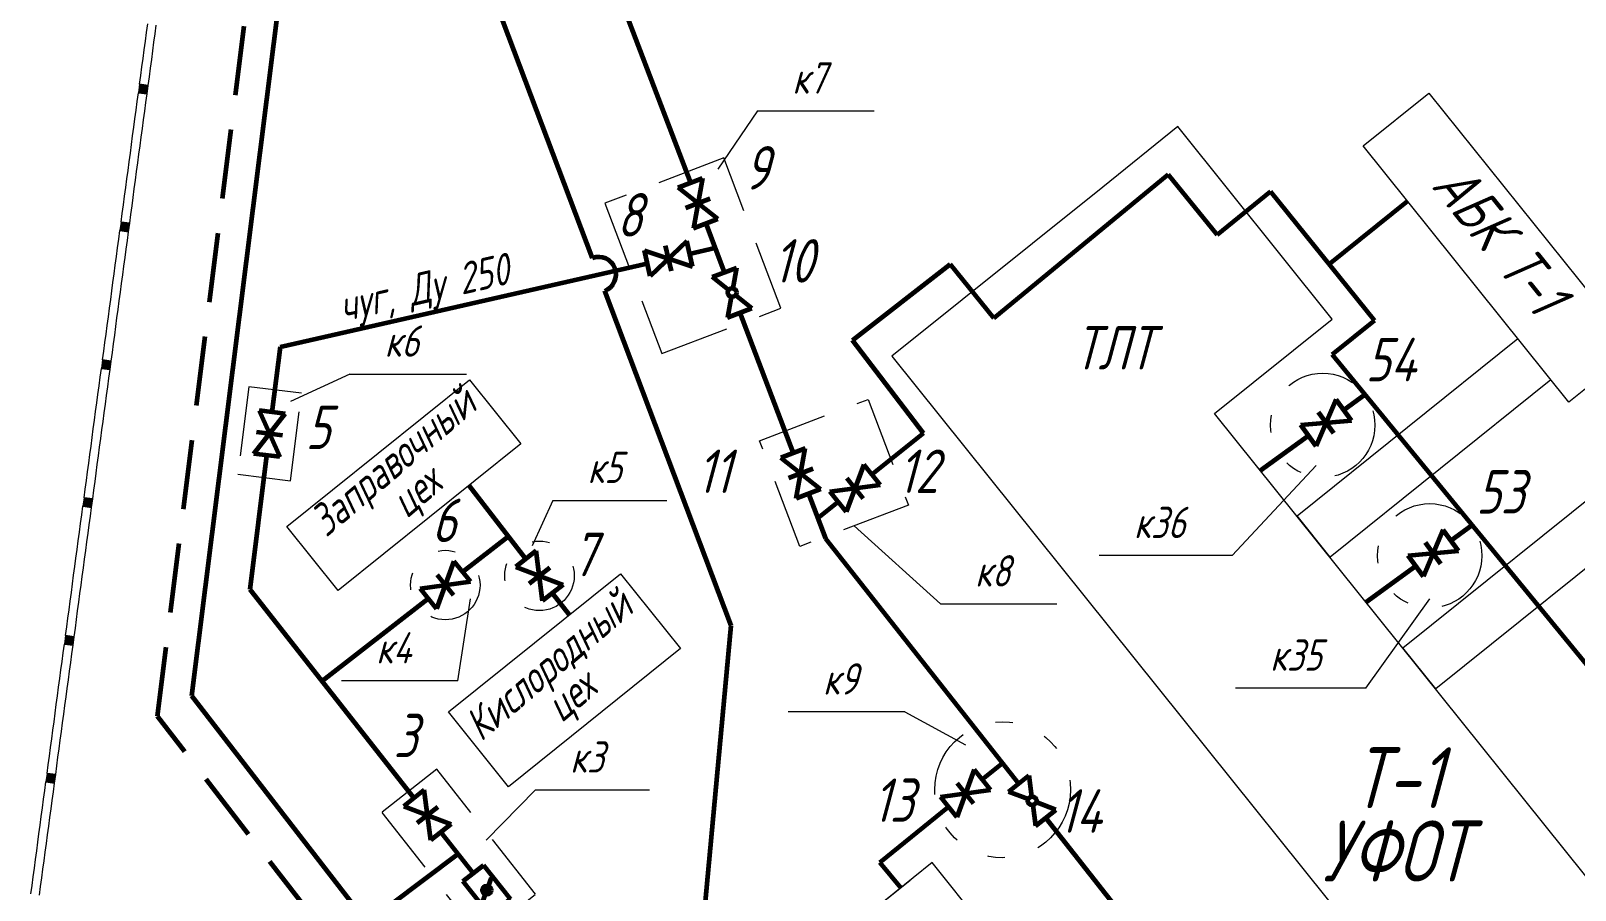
# Model space of a CAD drawing. Header units: millimetres. Extents: x 0 to 841, y 0 to 594.
# Drawn here: x 112.6 to 201.5, y 318 to 367.4 of the extents above; entities that cross this region are included whole.
import ezdxf

# ---------------------------------------------------------------- set-up
doc = ezdxf.new("R2010")
doc.units = ezdxf.units.MM
for name, pattern in [('K5LT32769', [0]), ('K5LT_BASIC', [0]), ('K5LT_CHAIN_LINE_WITH_2_POINTS', [12, 4, -2, 1, -2, 1, -2]), ('K5LT_DASHED', [6, 4, -2]), ('K5LT_DASHED_REINFORCED', [6, 4, -2]), ('K5LT_THIN', [0])]:
    doc.linetypes.add(name, pattern=pattern)
doc.styles.add('KTEXTSTYLE', font='GOST_AU.SHX', dxfattribs={"width": 0.96, "height": 5})

# ---------------------------------------------------------------- blocks, each defined once
blk = doc.blocks.new('T6')
at = {"color": 7, "char_height": 3.5, "attachment_point": 1, "style": 'KTEXTSTYLE'}
for s, insert in [('\\H5.0;\\W1.000;\\Q15;\\Q15;\\W0.965;\\H3.50; Т-1', (186.938, 326.237)), ('\\H5.0;\\W1.000;\\Q15;\\Q15;\\W0.965;\\H3.50;УФОТ', (186.938, 322.017))]:
    blk.add_mtext(s, dxfattribs=dict(at, insert=insert))
blk = doc.blocks.new('T16')
at = {"color": 7, "char_height": 1.8, "attachment_point": 1, "rotation": 40.38994, "style": 'KTEXTSTYLE'}
for s, insert in [('\\H5.0;\\W1.000;\\Q15;\\Q15;\\W0.965;\\H1.80;Кислородный ', (137.34, 327.893)), ('\\H5.0;\\W1.000;\\Q15;\\Q15;\\W0.965;\\H1.80;цех', (141.974, 328.987))]:
    blk.add_mtext(s, dxfattribs=dict(at, insert=insert))
blk = doc.blocks.new('T17')
at = {"color": 7, "char_height": 1.8, "attachment_point": 1, "rotation": 40.38994, "style": 'KTEXTSTYLE'}
for s, insert in [('\\H5.0;\\W1.000;\\Q15;\\Q15;\\W0.965;\\H1.80;Заправочный ', (128.422, 339.643)), ('\\H5.0;\\W1.000;\\Q15;\\Q15;\\W0.965;\\H1.80;цех', (133.057, 340.736))]:
    blk.add_mtext(s, dxfattribs=dict(at, insert=insert))
blk = doc.blocks.new('U33')
for points in [[(119.279, 363.82), (119.346, 364.316), (118.85, 364.382), (118.784, 363.887)], [(118.214, 355.891), (118.281, 356.387), (117.785, 356.453), (117.719, 355.958)], [(117.149, 347.962), (117.216, 348.458), (116.72, 348.525), (116.654, 348.029)], [(116.084, 340.034), (116.151, 340.529), (115.656, 340.596), (115.589, 340.1)], [(115.02, 332.105), (115.086, 332.6), (114.591, 332.667), (114.524, 332.171)], [(113.955, 324.176), (114.021, 324.672), (113.526, 324.738), (113.459, 324.243)]]:
    blk.add_hatch(color=7).paths.add_polyline_path(points)
at = {"color": 7, "linetype": 'K5LT32769', "lineweight": 18}
for p, q in [((119.183, 366.86), (119.25, 367.355)), ((119.25, 367.355), (119.316, 367.851)), ((119.679, 366.793), (119.745, 367.289)), ((119.745, 367.289), (119.812, 367.784)), ((119.05, 365.869), (119.117, 366.364)), ((119.117, 366.364), (119.183, 366.86)), ((119.546, 365.802), (119.612, 366.298)), ((119.612, 366.298), (119.679, 366.793)), ((118.917, 364.878), (118.983, 365.373)), ((118.983, 365.373), (119.05, 365.869)), ((119.412, 364.811), (119.479, 365.307)), ((119.479, 365.307), (119.546, 365.802)), ((118.85, 364.382), (118.917, 364.878)), ((119.346, 364.316), (119.412, 364.811)), ((118.717, 363.391), (118.784, 363.887)), ((118.85, 364.382), (118.784, 363.887)), ((118.784, 363.887), (119.279, 363.82)), ((119.346, 364.316), (118.85, 364.382)), ((119.213, 363.325), (119.279, 363.82)), ((119.279, 363.82), (119.346, 364.316)), ((118.584, 362.4), (118.651, 362.896)), ((118.651, 362.896), (118.717, 363.391)), ((119.08, 362.333), (119.146, 362.829)), ((119.146, 362.829), (119.213, 363.325)), ((118.451, 361.409), (118.518, 361.904)), ((118.518, 361.904), (118.584, 362.4)), ((118.947, 361.342), (119.013, 361.838)), ((119.013, 361.838), (119.08, 362.333)), ((118.318, 360.418), (118.384, 360.913)), ((118.384, 360.913), (118.451, 361.409)), ((118.88, 360.847), (118.947, 361.342)), ((118.251, 359.922), (118.318, 360.418)), ((118.747, 359.856), (118.813, 360.351)), ((118.813, 360.351), (118.88, 360.847)), ((118.118, 358.931), (118.185, 359.427)), ((118.185, 359.427), (118.251, 359.922)), ((118.614, 358.865), (118.68, 359.36)), ((118.68, 359.36), (118.747, 359.856)), ((117.985, 357.94), (118.052, 358.436)), ((118.052, 358.436), (118.118, 358.931)), ((118.481, 357.873), (118.547, 358.369)), ((118.547, 358.369), (118.614, 358.865)), ((117.852, 356.949), (117.919, 357.444)), ((117.919, 357.444), (117.985, 357.94)), ((118.348, 356.882), (118.414, 357.378)), ((118.414, 357.378), (118.481, 357.873)), ((117.785, 356.453), (117.719, 355.958)), ((117.785, 356.453), (117.852, 356.949)), ((118.281, 356.387), (117.785, 356.453)), ((118.281, 356.387), (118.348, 356.882)), ((117.652, 355.462), (117.719, 355.958)), ((117.719, 355.958), (118.214, 355.891)), ((118.148, 355.396), (118.214, 355.891)), ((118.214, 355.891), (118.281, 356.387)), ((117.519, 354.471), (117.586, 354.967)), ((117.586, 354.967), (117.652, 355.462)), ((118.015, 354.405), (118.081, 354.9)), ((118.081, 354.9), (118.148, 355.396)), ((117.386, 353.48), (117.453, 353.976)), ((117.453, 353.976), (117.519, 354.471)), ((117.882, 353.414), (117.948, 353.909)), ((117.948, 353.909), (118.015, 354.405)), ((117.253, 352.489), (117.319, 352.985)), ((117.319, 352.985), (117.386, 353.48)), ((117.748, 352.422), (117.815, 352.918)), ((117.815, 352.918), (117.882, 353.414)), ((117.12, 351.498), (117.186, 351.993)), ((117.186, 351.993), (117.253, 352.489)), ((117.682, 351.927), (117.748, 352.422)), ((117.053, 351.002), (117.12, 351.498)), ((117.549, 350.936), (117.615, 351.431)), ((117.615, 351.431), (117.682, 351.927)), ((116.92, 350.011), (116.987, 350.507)), ((116.987, 350.507), (117.053, 351.002)), ((117.416, 349.945), (117.482, 350.44)), ((117.482, 350.44), (117.549, 350.936)), ((116.787, 349.02), (116.854, 349.516)), ((116.854, 349.516), (116.92, 350.011)), ((117.283, 348.954), (117.349, 349.449)), ((117.349, 349.449), (117.416, 349.945)), ((116.72, 348.525), (116.654, 348.029)), ((116.72, 348.525), (116.787, 349.02)), ((117.216, 348.458), (116.72, 348.525)), ((117.149, 347.962), (117.216, 348.458)), ((117.216, 348.458), (117.283, 348.954)), ((116.521, 347.038), (116.587, 347.533)), ((116.587, 347.533), (116.654, 348.029)), ((116.654, 348.029), (117.149, 347.962)), ((117.083, 347.467), (117.149, 347.962)), ((116.454, 346.542), (116.521, 347.038)), ((116.95, 346.476), (117.016, 346.971)), ((117.016, 346.971), (117.083, 347.467)), ((116.321, 345.551), (116.388, 346.047)), ((116.388, 346.047), (116.454, 346.542)), ((116.817, 345.485), (116.883, 345.98)), ((116.883, 345.98), (116.95, 346.476)), ((116.188, 344.56), (116.255, 345.056)), ((116.255, 345.056), (116.321, 345.551)), ((116.684, 344.494), (116.75, 344.989)), ((116.75, 344.989), (116.817, 345.485)), ((116.055, 343.569), (116.121, 344.065)), ((116.121, 344.065), (116.188, 344.56)), ((116.55, 343.503), (116.617, 343.998)), ((116.617, 343.998), (116.684, 344.494)), ((115.988, 343.074), (116.055, 343.569)), ((116.484, 343.007), (116.55, 343.503)), ((115.855, 342.082), (115.922, 342.578)), ((115.922, 342.578), (115.988, 343.074)), ((116.351, 342.016), (116.417, 342.511)), ((116.417, 342.511), (116.484, 343.007)), ((115.722, 341.091), (115.789, 341.587)), ((115.789, 341.587), (115.855, 342.082)), ((116.218, 341.025), (116.284, 341.52)), ((116.284, 341.52), (116.351, 342.016)), ((115.656, 340.596), (115.589, 340.1)), ((115.656, 340.596), (115.722, 341.091)), ((116.151, 340.529), (115.656, 340.596)), ((116.084, 340.034), (116.151, 340.529)), ((116.151, 340.529), (116.218, 341.025)), ((115.456, 339.109), (115.522, 339.605)), ((115.522, 339.605), (115.589, 340.1)), ((115.589, 340.1), (116.084, 340.034)), ((115.951, 339.043), (116.018, 339.538)), ((116.018, 339.538), (116.084, 340.034)), ((115.389, 338.614), (115.456, 339.109)), ((115.885, 338.547), (115.951, 339.043)), ((115.256, 337.622), (115.323, 338.118)), ((115.323, 338.118), (115.389, 338.614)), ((115.752, 337.556), (115.818, 338.051)), ((115.818, 338.051), (115.885, 338.547)), ((115.123, 336.631), (115.19, 337.127)), ((115.19, 337.127), (115.256, 337.622)), ((115.619, 336.565), (115.685, 337.06)), ((115.685, 337.06), (115.752, 337.556)), ((114.99, 335.64), (115.056, 336.136)), ((115.056, 336.136), (115.123, 336.631)), ((115.485, 335.574), (115.552, 336.069)), ((115.552, 336.069), (115.619, 336.565)), ((114.857, 334.649), (114.923, 335.145)), ((114.923, 335.145), (114.99, 335.64)), ((115.352, 334.583), (115.419, 335.078)), ((115.419, 335.078), (115.485, 335.574)), ((114.79, 334.154), (114.857, 334.649)), ((115.286, 334.087), (115.352, 334.583)), ((114.657, 333.163), (114.724, 333.658)), ((114.724, 333.658), (114.79, 334.154)), ((115.153, 333.096), (115.219, 333.592)), ((115.219, 333.592), (115.286, 334.087)), ((114.591, 332.667), (114.524, 332.171)), ((114.591, 332.667), (114.657, 333.163)), ((115.086, 332.6), (114.591, 332.667)), ((115.02, 332.105), (115.086, 332.6)), ((115.086, 332.6), (115.153, 333.096)), ((114.391, 331.18), (114.457, 331.676)), ((114.457, 331.676), (114.524, 332.171)), ((114.524, 332.171), (115.02, 332.105)), ((114.886, 331.114), (114.953, 331.609)), ((114.953, 331.609), (115.02, 332.105)), ((114.258, 330.189), (114.324, 330.685)), ((114.324, 330.685), (114.391, 331.18)), ((114.82, 330.618), (114.886, 331.114)), ((114.191, 329.694), (114.258, 330.189)), ((114.687, 329.627), (114.753, 330.123)), ((114.753, 330.123), (114.82, 330.618)), ((114.058, 328.703), (114.125, 329.198)), ((114.125, 329.198), (114.191, 329.694)), ((114.554, 328.636), (114.62, 329.132)), ((114.62, 329.132), (114.687, 329.627)), ((113.925, 327.711), (113.992, 328.207)), ((113.992, 328.207), (114.058, 328.703)), ((114.421, 327.645), (114.487, 328.14)), ((114.487, 328.14), (114.554, 328.636)), ((113.792, 326.72), (113.858, 327.216)), ((113.858, 327.216), (113.925, 327.711)), ((114.287, 326.654), (114.354, 327.149)), ((114.354, 327.149), (114.421, 327.645)), ((113.659, 325.729), (113.725, 326.225)), ((113.725, 326.225), (113.792, 326.72)), ((114.221, 326.158), (114.287, 326.654)), ((113.592, 325.234), (113.659, 325.729)), ((114.088, 325.167), (114.154, 325.663)), ((114.154, 325.663), (114.221, 326.158)), ((113.526, 324.738), (113.459, 324.243)), ((113.526, 324.738), (113.592, 325.234)), ((114.021, 324.672), (113.526, 324.738)), ((113.955, 324.176), (114.021, 324.672)), ((114.021, 324.672), (114.088, 325.167)), ((113.326, 323.252), (113.392, 323.747)), ((113.392, 323.747), (113.459, 324.243)), ((113.459, 324.243), (113.955, 324.176)), ((113.821, 323.185), (113.888, 323.681)), ((113.888, 323.681), (113.955, 324.176)), ((113.193, 322.26), (113.259, 322.756)), ((113.259, 322.756), (113.326, 323.252)), ((113.688, 322.194), (113.755, 322.689)), ((113.755, 322.689), (113.821, 323.185)), ((113.06, 321.269), (113.126, 321.765)), ((113.126, 321.765), (113.193, 322.26)), ((113.622, 321.698), (113.688, 322.194)), ((112.993, 320.774), (113.06, 321.269)), ((113.489, 320.707), (113.555, 321.203)), ((113.555, 321.203), (113.622, 321.698)), ((112.86, 319.783), (112.927, 320.278)), ((112.927, 320.278), (112.993, 320.774)), ((113.356, 319.716), (113.422, 320.212)), ((113.422, 320.212), (113.489, 320.707)), ((112.727, 318.792), (112.793, 319.287)), ((112.793, 319.287), (112.86, 319.783)), ((113.222, 318.725), (113.289, 319.221)), ((113.289, 319.221), (113.356, 319.716)), ((112.594, 317.8), (112.66, 318.296)), ((112.66, 318.296), (112.727, 318.792)), ((113.089, 317.734), (113.156, 318.229)), ((113.156, 318.229), (113.222, 318.725))]:
    blk.add_line(p, q, dxfattribs=at)
blk = doc.blocks.new('U83')
at = {"color": 7, "linetype": 'K5LT_THIN', "lineweight": 18, "true_color": 0xffffff}
for q in [(137.889, 334.784), (130.471, 330.062)]:
    blk.add_line((137.174, 330.062), q, dxfattribs=at)
at = {"color": 7, "insert": (132.471, 332.862), "char_height": 1.8, "attachment_point": 1, "style": 'KTEXTSTYLE'}
blk.add_mtext('\\H5.0;\\W1.000;\\Q15;\\Q15;\\W0.965;\\H1.80;к4', dxfattribs=at)
blk = doc.blocks.new('U84')
at = {"color": 7, "linetype": 'K5LT_THIN', "lineweight": 18, "true_color": 0xffffff}
for q in [(141.453, 337.83), (149.198, 340.441)]:
    blk.add_line((142.638, 340.441), q, dxfattribs=at)
at = {"color": 7, "insert": (144.638, 343.241), "char_height": 1.8, "attachment_point": 1, "style": 'KTEXTSTYLE'}
blk.add_mtext('\\H5.0;\\W1.000;\\Q15;\\Q15;\\W0.965;\\H1.80;к5', dxfattribs=at)
blk = doc.blocks.new('U85')
at = {"color": 7, "linetype": 'K5LT_THIN', "lineweight": 18, "true_color": 0xffffff}
for q in [(127.53, 346.134), (137.661, 347.707)]:
    blk.add_line((130.958, 347.707), q, dxfattribs=at)
at = {"color": 7, "insert": (132.958, 350.507), "char_height": 1.8, "attachment_point": 1, "style": 'KTEXTSTYLE'}
blk.add_mtext('\\H5.0;\\W1.000;\\Q15;\\Q15;\\W0.965;\\H1.80;к6', dxfattribs=at)
blk = doc.blocks.new('U86')
at = {"color": 7, "linetype": 'K5LT_THIN', "lineweight": 18, "true_color": 0xffffff}
for q in [(152.139, 359.496), (161.125, 362.842)]:
    blk.add_line((154.422, 362.842), q, dxfattribs=at)
at = {"color": 7, "insert": (156.422, 365.642), "char_height": 1.8, "attachment_point": 1, "style": 'KTEXTSTYLE'}
blk.add_mtext('\\H5.0;\\W1.000;\\Q15;\\Q15;\\W0.965;\\H1.80;к7', dxfattribs=at)
blk = doc.blocks.new('U87')
at = {"color": 7, "linetype": 'K5LT_THIN', "lineweight": 18, "true_color": 0xffffff}
for q in [(159.976, 338.975), (171.643, 334.487)]:
    blk.add_line((164.94, 334.487), q, dxfattribs=at)
at = {"color": 7, "insert": (166.94, 337.287), "char_height": 1.8, "attachment_point": 1, "style": 'KTEXTSTYLE'}
blk.add_mtext('\\H5.0;\\W1.000;\\Q15;\\Q15;\\W0.965;\\H1.80;к8', dxfattribs=at)
blk = doc.blocks.new('U88')
at = {"color": 7, "linetype": 'K5LT_THIN', "lineweight": 18, "true_color": 0xffffff}
for q in [(156.186, 328.272), (166.383, 326.388)]:
    blk.add_line((162.889, 328.272), q, dxfattribs=at)
at = {"color": 7, "insert": (158.186, 331.072), "char_height": 1.8, "attachment_point": 1, "style": 'KTEXTSTYLE'}
blk.add_mtext('\\H5.0;\\W1.000;\\Q15;\\Q15;\\W0.965;\\H1.80;к9', dxfattribs=at)
blk = doc.blocks.new('U116')
at = {"color": 7, "linetype": 'K5LT_THIN', "lineweight": 18, "true_color": 0xffffff}
for q in [(193.107, 334.773), (181.921, 329.645)]:
    blk.add_line((189.433, 329.645), q, dxfattribs=at)
at = {"color": 7, "insert": (183.921, 332.445), "char_height": 1.8, "attachment_point": 1, "style": 'KTEXTSTYLE'}
blk.add_mtext('\\H5.0;\\W1.000;\\Q15;\\Q15;\\W0.965;\\H1.80;к35', dxfattribs=at)
blk = doc.blocks.new('U117')
at = {"color": 7, "linetype": 'K5LT_THIN', "lineweight": 18, "true_color": 0xffffff}
for q in [(186.577, 342.457), (174.084, 337.275)]:
    blk.add_line((181.739, 337.275), q, dxfattribs=at)
at = {"color": 7, "insert": (176.084, 340.075), "char_height": 1.8, "attachment_point": 1, "style": 'KTEXTSTYLE'}
blk.add_mtext('\\H5.0;\\W1.000;\\Q15;\\Q15;\\W0.965;\\H1.80;к36', dxfattribs=at)
blk = doc.blocks.new('U223')
at = {"color": 7, "linetype": 'K5LT_THIN', "lineweight": 18, "true_color": 0xffffff}
for q in [(138.795, 320.893), (148.194, 323.785)]:
    blk.add_line((141.634, 323.785), q, dxfattribs=at)
at = {"color": 7, "insert": (143.634, 326.585), "char_height": 1.8, "attachment_point": 1, "style": 'KTEXTSTYLE'}
blk.add_mtext('\\H5.0;\\W1.000;\\Q15;\\Q15;\\W0.965;\\H1.80;к3', dxfattribs=at)
blk = doc.blocks.new('U355')
at = {"color": 143, "linetype": 'K5LT_BASIC', "lineweight": 60, "true_color": 0x33acca}
for p, q in [((160.533, 342.508), (159.522, 339.774)), ((161.472, 341.338), (160.533, 342.508)), ((158.583, 340.944), (161.472, 341.338)), ((160.497, 340.556), (159.558, 341.726)), ((159.522, 339.774), (158.583, 340.944))]:
    blk.add_line(p, q, dxfattribs=at)
blk = doc.blocks.new('U356')
at = {"color": 143, "linetype": 'K5LT_BASIC', "lineweight": 60, "true_color": 0x33acca}
for p, q in [((157.162, 343.425), (155.76, 342.892)), ((156.648, 340.555), (157.162, 343.425)), ((155.76, 342.892), (158.05, 341.088)), ((157.606, 342.257), (156.204, 341.724)), ((158.05, 341.088), (156.648, 340.555))]:
    blk.add_line(p, q, dxfattribs=at)
blk = doc.blocks.new('U358')
at = {"color": 143, "linetype": 'K5LT_BASIC', "lineweight": 60, "true_color": 0x33acca}
for p, q in [((193.88, 338.745), (192.739, 336.062)), ((194.761, 337.531), (193.88, 338.745)), ((193.75, 336.796), (192.869, 338.01)), ((191.857, 337.275), (194.761, 337.531)), ((192.739, 336.062), (191.857, 337.275))]:
    blk.add_line(p, q, dxfattribs=at)
blk = doc.blocks.new('U359')
at = {"color": 143, "linetype": 'K5LT_BASIC', "lineweight": 60, "true_color": 0x33acca}
for p, q in [((187.718, 346.253), (186.577, 343.57)), ((188.6, 345.039), (187.718, 346.253)), ((185.695, 344.783), (188.6, 345.039)), ((187.588, 344.304), (186.707, 345.518)), ((186.577, 343.57), (185.695, 344.783))]:
    blk.add_line(p, q, dxfattribs=at)
blk = doc.blocks.new('U360')
at = {"color": 143, "linetype": 'K5LT_BASIC', "lineweight": 60, "true_color": 0x33acca}
for p, q in [((136.945, 336.94), (135.946, 334.201)), ((137.889, 335.774), (136.945, 336.94)), ((136.917, 334.987), (135.973, 336.153)), ((135.002, 335.366), (137.889, 335.774)), ((135.946, 334.201), (135.002, 335.366))]:
    blk.add_line(p, q, dxfattribs=at)
blk = doc.blocks.new('U361')
at = {"color": 143, "linetype": 'K5LT_BASIC', "lineweight": 60, "true_color": 0x33acca}
for p, q in [((141.679, 337.549), (140.501, 336.621)), ((142.048, 334.657), (141.679, 337.549)), ((140.501, 336.621), (143.227, 335.586)), ((142.453, 336.568), (141.275, 335.639)), ((143.227, 335.586), (142.048, 334.657))]:
    blk.add_line(p, q, dxfattribs=at)
blk = doc.blocks.new('U362')
at = {"color": 143, "linetype": 'K5LT_BASIC', "lineweight": 60, "true_color": 0x33acca}
for p, q in [((125.43, 343.127), (127.23, 345.42)), ((127.23, 345.42), (125.742, 345.607)), ((125.742, 345.607), (126.919, 342.94)), ((127.074, 344.18), (125.586, 344.367)), ((126.919, 342.94), (125.43, 343.127))]:
    blk.add_line(p, q, dxfattribs=at)
blk = doc.blocks.new('U363')
at = {"color": 143, "linetype": 'K5LT_BASIC', "lineweight": 60, "true_color": 0x33acca}
for p, q in [((166.883, 324.961), (165.884, 322.222)), ((167.827, 323.795), (166.883, 324.961)), ((164.94, 323.388), (167.827, 323.795)), ((166.855, 323.009), (165.911, 324.175)), ((165.884, 322.222), (164.94, 323.388))]:
    blk.add_line(p, q, dxfattribs=at)
blk = doc.blocks.new('U364')
at = {"color": 143, "linetype": 'K5LT_BASIC', "lineweight": 60, "true_color": 0x33acca}
for p, q in [((168.86, 323.68), (170.038, 324.608)), ((170.038, 324.608), (170.191, 323.41)), ((169.989, 323.251), (168.86, 323.68)), ((170.255, 322.914), (170.408, 321.716)), ((170.408, 321.716), (171.586, 322.645)), ((171.586, 322.645), (170.457, 323.074))]:
    blk.add_line(p, q, dxfattribs=at)
blk.add_circle((170.223, 323.162), 0.25, dxfattribs=at)
blk = doc.blocks.new('U409')
at = {"color": 143, "linetype": 'K5LT_BASIC', "lineweight": 60, "true_color": 0x33acca}
for p, q in [((151.804, 353.296), (153.206, 353.829)), ((153.206, 353.829), (152.993, 352.641)), ((152.752, 352.549), (151.804, 353.296)), ((152.905, 352.148), (152.692, 350.96)), ((154.094, 351.493), (153.145, 352.24)), ((152.692, 350.96), (154.094, 351.493))]:
    blk.add_line(p, q, dxfattribs=at)
blk.add_circle((152.949, 352.395), 0.25, dxfattribs=at)
blk = doc.blocks.new('U410')
at = {"color": 143, "linetype": 'K5LT_BASIC', "lineweight": 60, "true_color": 0x33acca}
for p, q in [((148.238, 353.345), (147.905, 354.808)), ((147.905, 354.808), (150.676, 353.901)), ((150.342, 355.363), (148.238, 353.345)), ((149.457, 353.623), (149.124, 355.085)), ((150.676, 353.901), (150.342, 355.363))]:
    blk.add_line(p, q, dxfattribs=at)
blk = doc.blocks.new('U411')
at = {"color": 143, "linetype": 'K5LT_BASIC', "lineweight": 60, "true_color": 0x33acca}
for p, q in [((149.849, 358.437), (151.251, 358.97)), ((152.139, 356.634), (149.849, 358.437)), ((151.251, 358.97), (150.737, 356.1)), ((150.293, 357.269), (151.695, 357.802)), ((150.737, 356.1), (152.139, 356.634))]:
    blk.add_line(p, q, dxfattribs=at)
blk = doc.blocks.new('U446')
at = {"color": 143, "linetype": 'K5LT_BASIC', "lineweight": 60, "true_color": 0x33acca}
for p, q in [((135.238, 323.785), (134.06, 322.857)), ((135.607, 320.893), (135.238, 323.785)), ((134.06, 322.857), (136.786, 321.822)), ((136.012, 322.803), (134.834, 321.875)), ((136.786, 321.822), (135.607, 320.893))]:
    blk.add_line(p, q, dxfattribs=at)
blk = doc.blocks.new('U448')
at = {"color": 143, "linetype": 'K5LT_BASIC', "lineweight": 60, "true_color": 0x33acca}
for p, q in [((137.464, 318.537), (138.642, 319.465)), ((138.642, 319.465), (140.19, 317.502)), ((139.012, 316.573), (137.464, 318.537)), ((140.19, 317.502), (139.012, 316.573))]:
    blk.add_line(p, q, dxfattribs=at)
blk = doc.blocks.new('U447')
at = {"true_color": 0xffffff}
blk.add_hatch(color=7, dxfattribs=at).paths.add_polyline_path([(138.911, 318.255), (138.72, 318.245), (138.592, 318.104), (138.601, 317.912), (138.743, 317.784), (138.934, 317.793), (138.982, 317.823), (139.075, 317.99), (139.024, 318.174)])
at = {"color": 143, "linetype": 'K5LT_BASIC', "lineweight": 60, "true_color": 0x33acca}
for p, q in [((139.08, 318.726), (138.911, 318.255)), ((138.743, 317.784), (138.575, 317.313))]:
    blk.add_line(p, q, dxfattribs=at)
blk.add_circle((138.827, 318.019), 0.25, dxfattribs=at)
blk.add_blockref('U448', (0, 0))
blk = doc.blocks.new('U536')
at = {"color": 7, "linetype": 'K5LT_THIN', "lineweight": 18, "true_color": 0xffffff}
for p, q in [((189.279, 360.838), (193.057, 363.869)), ((193.057, 363.869), (204.889, 349.126)), ((201.111, 346.094), (189.279, 360.838)), ((204.889, 349.126), (201.111, 346.094))]:
    blk.add_line(p, q, dxfattribs=at)
blk = doc.blocks.new('U579')
at = {"color": 7, "linetype": 'K5LT_DASHED', "lineweight": 18, "true_color": 0xffffff}
for p, q in [((154.537, 343.875), (160.784, 346.25)), ((160.784, 346.25), (163.099, 340.162)), ((156.852, 337.787), (154.537, 343.875)), ((163.099, 340.162), (156.852, 337.787))]:
    blk.add_line(p, q, dxfattribs=at)
blk = doc.blocks.new('U581')
at = {"color": 7, "linetype": 'K5LT_THIN', "lineweight": 18, "true_color": 0xffffff}
for p, q in [((127.322, 338.934), (137.835, 347.371)), ((137.835, 347.371), (140.793, 343.686)), ((140.793, 343.686), (130.28, 335.249)), ((130.28, 335.249), (127.322, 338.934))]:
    blk.add_line(p, q, dxfattribs=at)
blk = doc.blocks.new('U582')
at = {"color": 7, "linetype": 'K5LT_THIN', "lineweight": 18, "true_color": 0xffffff}
for p, q in [((136.624, 328.272), (146.535, 336.226)), ((146.535, 336.226), (149.987, 331.924)), ((149.987, 331.924), (140.076, 323.97)), ((140.076, 323.97), (136.624, 328.272))]:
    blk.add_line(p, q, dxfattribs=at)
blk = doc.blocks.new('U585')
at = {"color": 7, "linetype": 'K5LT_DASHED', "lineweight": 18, "true_color": 0xffffff}
for p, q in [((125.13, 346.982), (124.497, 341.946)), ((128.163, 346.601), (125.13, 346.982)), ((127.53, 341.565), (128.163, 346.601)), ((124.497, 341.946), (127.53, 341.565))]:
    blk.add_line(p, q, dxfattribs=at)
blk = doc.blocks.new('U586')
at = {"color": 7, "linetype": 'K5LT_THIN', "lineweight": 18, "true_color": 0xffffff}
for p, q in [((164.467, 319.605), (158.453, 314.779)), ((167.325, 316.044), (164.467, 319.605)), ((161.311, 311.218), (167.325, 316.044)), ((158.453, 314.779), (161.311, 311.218))]:
    blk.add_line(p, q, dxfattribs=at)
blk = doc.blocks.new('U630')
at = {"color": 7, "linetype": 'K5LT_DASHED', "lineweight": 18, "true_color": 0xffffff}
for p, q in [((152.472, 360.139), (145.626, 357.535)), ((155.76, 351.493), (152.472, 360.139)), ((145.626, 357.535), (148.914, 348.89)), ((148.914, 348.89), (155.76, 351.493))]:
    blk.add_line(p, q, dxfattribs=at)
blk = doc.blocks.new('U639')
at = {"color": 7, "linetype": 'K5LT_DASHED', "lineweight": 18, "true_color": 0xffffff}
for p, q in [((135.956, 324.988), (132.79, 322.492)), ((141.634, 317.784), (135.956, 324.988)), ((132.79, 322.492), (138.468, 315.289)), ((138.468, 315.289), (141.634, 317.784))]:
    blk.add_line(p, q, dxfattribs=at)

msp = doc.modelspace()

# ---------------------------------------------------------------- linework, layer by layer
at = {"color": 31, "linetype": 'K5LT_DASHED_REINFORCED', "lineweight": 60, "true_color": 0xefc092}
for p, q in [((119.874, 328.033), (132.218, 426.261)), ((128.797, 316.503), (119.874, 328.033))]:
    msp.add_line(p, q, dxfattribs=at)
at = {"color": 143, "linetype": 'K5LT_BASIC', "lineweight": 60, "true_color": 0x33acca}
for p, q in [((121.854, 329.197), (133.912, 425.156)), ((144.919, 354.375), (137.835, 373.125)), ((145.619, 371.673), (150.55, 358.704)), ((168.017, 350.917), (178.052, 359.182)), ((178.052, 359.182), (180.873, 355.724)), ((180.873, 355.724), (183.935, 358.213)), ((183.935, 358.213), (189.926, 350.794)), ((187.309, 354.035), (191.828, 357.662)), ((151.438, 356.367), (152.505, 353.563)), ((186.033, 355.615), (187.779, 353.453)), ((150.509, 354.632), (151.972, 354.965)), ((126.958, 349.267), (148.071, 354.077)), ((159.879, 349.663), (165.507, 354.032)), ((165.507, 354.032), (168.017, 350.917)), ((152.905, 333.237), (145.626, 352.504)), ((153.393, 351.226), (156.461, 343.159)), ((189.926, 350.794), (187.482, 348.831)), ((163.973, 344.308), (159.879, 349.663)), ((126.486, 345.514), (126.958, 349.267)), ((187.482, 348.831), (205.918, 326.367)), ((188.159, 345.646), (189.372, 346.528)), ((161.002, 341.923), (163.973, 344.308)), ((183.355, 342.156), (186.136, 344.176)), ((125.206, 335.325), (126.174, 343.033)), ((141.09, 337.085), (137.818, 341.298)), ((157.349, 340.822), (158.324, 338.257)), ((157.882, 339.42), (159.052, 340.359)), ((194.321, 338.138), (195.534, 339.02)), ((137.433, 336.337), (140.076, 338.39)), ((158.324, 338.257), (169.449, 324.144)), ((141.866, 336.086), (141.848, 336.109)), ((189.433, 334.587), (192.298, 336.668)), ((134.649, 323.321), (125.206, 335.325)), ((143.592, 333.864), (142.624, 335.111)), ((129.353, 330.062), (135.458, 334.803)), ((150.408, 306.535), (152.905, 333.237)), ((131.274, 317.026), (121.854, 329.197)), ((168.521, 325.322), (167.355, 324.378)), ((161.46, 319.605), (165.412, 322.805)), ((170.997, 322.181), (192.481, 294.924)), ((136.196, 321.357), (138.053, 319.001)), ((127.916, 313.152), (137.212, 320.138)), ((162.668, 318.162), (161.46, 319.605))]:
    msp.add_line(p, q, dxfattribs=at)
at = {"color": 7, "linetype": 'K5LT_THIN', "lineweight": 18, "true_color": 0xffffff}
for points in [[(180.72, 345.437), (187.482, 350.863), (178.611, 361.941), (174.284, 358.469)], [(174.284, 358.469), (162.154, 348.735), (205.338, 294.924), (217.467, 304.658)], [(200.079, 347.381), (187.367, 337.179), (185.47, 339.544), (198.181, 349.745)], [(209.186, 309.991), (180.72, 345.437)], [(206.368, 339.955), (193.456, 329.592), (191.558, 331.957), (204.471, 342.319)], [(159.422, 315.557), (163.2, 318.589)]]:
    msp.add_lwpolyline(points, dxfattribs=at)
at = {"color": 7, "linetype": 'K5LT_CHAIN_LINE_WITH_2_POINTS', "lineweight": 18, "true_color": 0xffffff}
for centre, radius in [((186.945, 344.764), 3), ((193.107, 337.256), 3), ((141.864, 336.103), 2), ((136.445, 335.57), 2), ((168.521, 323.795), 3.909)]:
    msp.add_circle(centre, radius, dxfattribs=at)
at = {"color": 143, "linetype": 'K5LT_BASIC', "lineweight": 60, "true_color": 0x33acca}
msp.add_arc((145.273, 353.439), 1, 290.69589, 110.69589, dxfattribs=at)

# ---------------------------------------------------------------- block references
for name in ['U33', 'U86', 'U536', 'U630', 'U411', 'U410', 'U409', 'U85', 'U585', 'U581', 'T17', 'U579', 'U359', 'U362', 'U84', 'U356', 'U355', 'U117', 'U87', 'U358', 'U360', 'U361', 'U582', 'T16', 'U83', 'U116', 'U88', 'U223', 'T6', 'U639', 'U363', 'U364', 'U446', 'U447', 'U586']:
    msp.add_blockref(name, (0, 0))

# ---------------------------------------------------------------- texts
at = {"color": 7, "char_height": 2.5, "attachment_point": 1, "style": 'KTEXTSTYLE'}
for s, insert in [('\\H5.0;\\W1.000;\\Q15;\\Q15;\\W0.965;\\H2.50;9', (153.645, 360.823)), ('\\H5.0;\\W1.000;\\Q15;\\Q15;\\W0.965;\\H2.50;8', (146.308, 358.114)), ('\\H5.0;\\W1.000;\\Q15;\\Q15;\\W0.965;\\H2.50;10', (155.318, 355.471)), ('\\H5.0;\\W1.000;\\Q15;\\Q15;\\W0.965;\\H2.50;ТЛТ', (172.649, 350.472)), ('\\H5.0;\\W1.000;\\Q15;\\Q15;\\W0.965;\\H2.50;54', (189.418, 349.791)), ('\\H5.0;\\W1.000;\\Q15;\\Q15;\\W0.965;\\H2.50;5', (128.406, 345.893)), ('\\H5.0;\\W1.000;\\Q15;\\Q15;\\W0.965;\\H2.50;11', (150.919, 343.365)), ('\\H5.0;\\W1.000;\\Q15;\\Q15;\\W0.965;\\H2.50;12', (162.505, 343.367)), ('\\H5.0;\\W1.000;\\Q15;\\Q15;\\W0.965;\\H2.50;53', (195.777, 342.182)), ('\\H5.0;\\W1.000;\\Q15;\\Q15;\\W0.965;\\H2.50;6', (135.663, 340.545)), ('\\H5.0;\\W1.000;\\Q15;\\Q15;\\W0.965;\\H2.50;7', (143.75, 338.581)), ('\\H5.0;\\W1.000;\\Q15;\\Q15;\\W0.965;\\H2.50;3', (133.466, 328.164)), ('\\H5.0;\\W1.000;\\Q15;\\Q15;\\W0.965;\\H2.50;13', (161.055, 324.446)), ('\\H5.0;\\W1.000;\\Q15;\\Q15;\\W0.965;\\H2.50;14', (171.764, 323.822))]:
    msp.add_mtext(s, dxfattribs=dict(at, insert=insert))
at = {"color": 7, "attachment_point": 1, "style": 'KTEXTSTYLE'}
for s, insert, char_height, rotation in [('\\H5.0;\\W1.000;\\Q15;\\Q15;\\W0.965;\\H2.50;АБК Т-1', (195.098, 360.078), 2.5, 308.7477), ('\\H5.0;\\W1.000;\\Q15;\\Q15;\\W0.965;\\H1.80;чуг, Ду 250', (130.157, 352.462), 1.8, 12.83181)]:
    msp.add_mtext(s, dxfattribs=dict(at, insert=insert, char_height=char_height, rotation=rotation))

doc.saveas('drawing.dxf')
